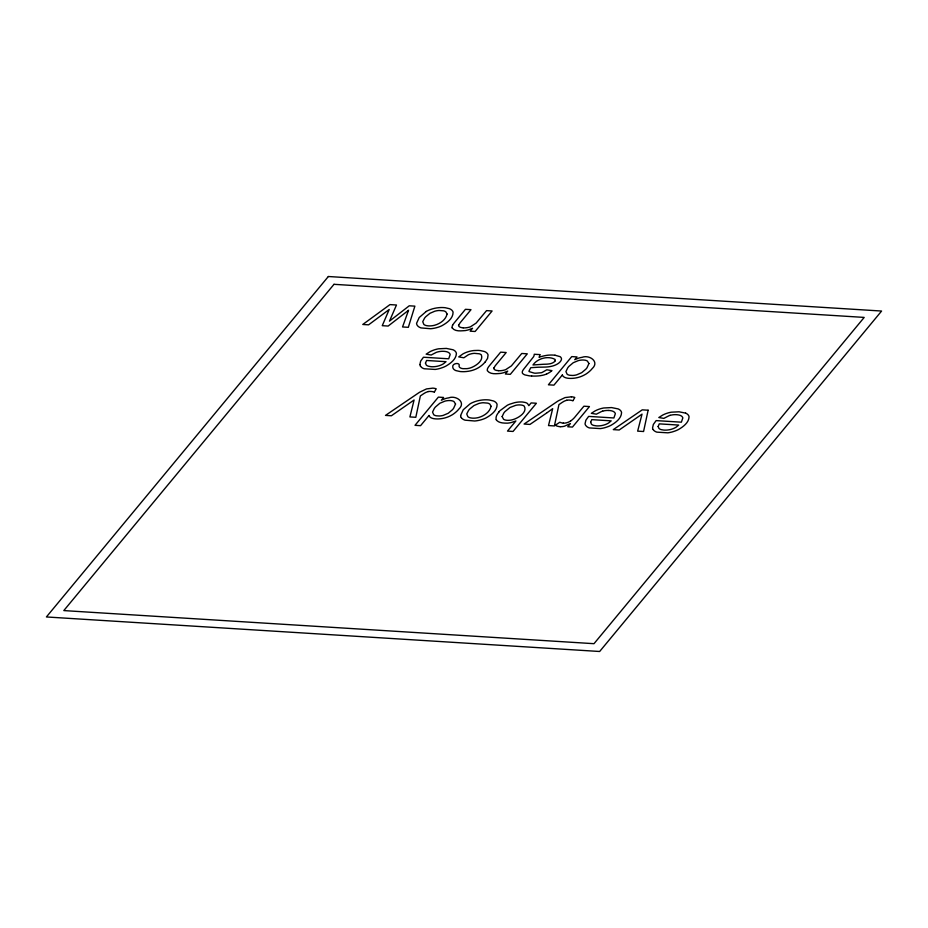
<?xml version="1.0" encoding="UTF-8"?>
<svg xmlns="http://www.w3.org/2000/svg" width="928" height="928" viewBox="0 0 928 928"><rect width="100%" height="100%" fill="white"/><g stroke="black" fill="none" stroke-linecap="round" stroke-linejoin="round"><path stroke-width="1.39" d="M460.59 415.547L463.234 409.77L470.241 403.726A15.799 7.714 -14.9 0 1 478.674 400.583A18.792 9.164 -14.9 0 1 487.641 399.852A23.003 11.217 -14.9 0 1 489.3 399.991L493.325 400.919A15.834 7.726 -14.9 0 1 495.981 402.566L496.561 403.274A15.196 7.412 -14.9 0 1 497.083 404.469C497.199 410.814 490.831 415.28 485.808 418.029A14.906 7.273 -14.9 0 1 482.316 419.433L481.551 419.676A16.913 8.248 -14.9 0 1 474.672 420.999L465.067 420.175A16.101 7.853 -14.9 0 1 461.854 418.319L461.274 417.612M458.85 325.044L459.685 323.431A31.111 15.173 -14.9 0 1 460.787 322.004L471.006 309.662L465.45 309.314L454.163 322.956A49.718 24.256 -14.9 0 0 453.305 324.104L452.586 325.229M494.056 367.894L494.891 366.282A31.111 15.173 -14.9 0 1 495.981 364.855L506.201 352.512L500.644 352.164L489.369 365.806A49.718 24.256 -14.9 0 0 488.499 366.943L487.792 368.08A12.714 6.206 -14.9 0 0 487.374 370.748C490.228 374.657 496.306 373.706 500.47 373.427A12.76 6.229 -14.9 0 0 503.742 372.673L507.732 371.119L505.331 374.019L510.33 374.332L527.313 353.823L521.756 353.475L511.351 365.934L505.609 369.692A10.44 5.092 -14.9 0 1 499.206 370.748A12.11 5.904 -14.9 0 1 498.313 370.713M434.432 391.999L436.206 388.797A14.164 6.914 -14.9 0 0 432.877 388.136L426.509 388.925L419.978 392.045A70.331 34.313 -14.9 0 0 418.702 392.834L385.503 415.396L391.372 415.767L414.085 400.014L409.909 416.927L415.814 417.298L420.349 395.954L423.168 394.04A47.444 23.142 -14.9 0 1 423.968 393.518L425.407 392.66A5.974 2.912 -14.9 0 1 428.156 391.686M573.028 400.641L574.792 397.451A14.164 6.914 -14.9 0 0 571.462 396.79M485.274 361.908L487.571 358.394L488.058 355.041A15.196 7.412 -14.9 0 0 487.56 353.846L487.003 353.139A15.463 7.552 -14.9 0 0 484.393 351.503L480.402 350.587A22.864 11.148 -14.9 0 0 478.071 350.401L473.976 350.529A15.138 7.389 -14.9 0 0 467.886 351.805A14.72 7.18 -14.9 0 0 462.91 353.939L458.734 356.909L463.872 357.779L468.246 354.832A8.05 3.932 -14.9 0 1 469.858 354.206A9.176 4.478 -14.9 0 1 474.417 353.348L479.266 353.788A9.605 4.686 -14.9 0 1 481.354 354.925C483.755 360.83 475.484 366.142 470.566 367.871A9.767 4.768 -14.9 0 1 466.865 368.648L462.991 368.671A8.34 4.072 -14.9 0 1 459.047 366.212C460.903 362.001 451.669 362.999 452.783 367.175A13.259 6.473 -14.9 0 0 455.903 370.608L460.044 371.525A22.608 11.032 -14.9 0 0 461.332 371.629A18.827 9.187 -14.9 0 0 470.264 370.91A14.256 6.948 -14.9 0 0 477.769 368.103L478.732 367.546A26.819 13.085 -14.9 0 0 485.193 361.897M429.003 415.477L420.558 425.674L415.002 425.326L438.364 397.126L443.63 397.462L441.345 400.223L444.976 398.727A11.113 5.417 -14.9 0 1 448.676 397.868C455.88 395.003 466.529 402.218 458.768 409.167A27.33 13.328 -14.9 0 1 452.586 414.596L451.124 415.419A14.709 7.18 -14.9 0 1 444.408 418.064A15.892 7.749 -14.9 0 1 435.487 418.864A12.957 6.322 -14.9 0 1 431.091 417.797A13.131 6.403 -14.9 0 1 428.98 415.489M562.391 374.947L553.946 385.143L548.39 384.795L571.752 356.596L577.03 356.932L574.745 359.693L578.364 358.196A11.113 5.417 -14.9 0 1 582.065 357.338C589.268 354.473 599.917 361.688 592.157 368.636A27.33 13.328 -14.9 0 1 585.986 374.065L584.512 374.889A14.709 7.18 -14.9 0 1 577.796 377.534A15.892 7.749 -14.9 0 1 568.887 378.334A12.957 6.322 -14.9 0 1 564.479 377.267A13.131 6.403 -14.9 0 1 562.368 374.958M407.891 310.776L408.564 310.242L402.543 326.958L408.332 327.317L414.874 306.147L409.248 305.799L389.47 321.158L396.476 305.01L389.969 304.604L362.778 324.475L368.59 324.835L389.215 309.488L382.255 325.682L388.159 326.053L407.392 311.182M547.253 412.6L552.682 408.668L548.506 425.569L554.41 425.94L558.934 404.608L561.765 402.682A47.444 23.142 -14.9 0 1 562.554 402.172L564.004 401.302A5.974 2.912 -14.9 0 1 566.741 400.328M546.859 412.867L529.969 424.421L524.088 424.05L557.287 401.488A70.331 34.313 -14.9 0 1 558.563 400.699L565.106 397.578L571.451 396.813M555.257 425.279L559.851 422.217A10.475 5.116 -14.9 0 0 563.366 423.11M426.23 311.472L419.224 317.515L416.579 323.292A16.089 7.853 -14.9 0 0 417.264 325.345L417.844 326.064A16.101 7.853 -14.9 0 0 421.057 327.92L430.662 328.732A16.913 8.248 -14.9 0 0 437.54 327.41L438.294 327.178A14.906 7.273 -14.9 0 0 441.798 325.774C446.82 323.025 453.189 318.559 453.073 312.214A15.196 7.412 -14.9 0 0 452.539 311.019L451.971 310.312A15.834 7.726 -14.9 0 0 449.314 308.664L445.289 307.736A23.003 11.217 -14.9 0 0 443.63 307.586A18.792 9.164 -14.9 0 0 434.664 308.316A15.799 7.714 -14.9 0 0 426.219 311.46M539.806 354.6L534.25 354.252A15.904 7.76 -14.9 0 1 533.496 356.862L524.192 368.555A48.047 23.444 -14.9 0 0 523.369 369.622L522.766 370.562A10.51 5.127 -14.9 0 0 522.452 373.184A7.285 3.561 -14.9 0 0 522.974 373.775L523.763 374.344A15.358 7.494 -14.9 0 0 525.155 374.97L529.134 375.805A35.867 17.493 -14.9 0 0 531.605 376.026M555.002 355.215L560.048 356.642A10.104 4.93 -14.9 0 1 560.779 357.268L561.254 357.976A9.709 4.733 -14.9 0 1 561.231 360.11L560.744 361.004A12.516 6.113 -14.9 0 1 560.118 361.816A10.405 5.081 -14.9 0 1 556.916 364.286A10.707 5.22 -14.9 0 1 552.346 366.084A16.124 7.865 -14.9 0 1 547.323 366.943L547.079 366.966A35.786 17.458 -14.9 0 1 544.307 367.094L541.848 367.152A124.236 60.61 -14.9 0 0 538.426 367.21L530.746 367.697L528.937 371.212A4.199 2.042 -14.9 0 0 529.192 371.606L534.226 373.126A24.012 11.716 -14.9 0 0 535.734 373.207L541.094 372.754A5.754 2.807 -14.9 0 0 542.091 372.464L546.812 369.785L551.94 370.643A16.252 7.923 -14.9 0 1 546.58 374.054M685.63 413.122L679.052 411.8L671.338 412.183A14.767 7.204 -14.9 0 0 668.682 412.763A15.347 7.494 -14.9 0 0 662.557 415.152L658.822 417.542L663.845 418.389L668.984 415.744A8.99 4.385 -14.9 0 1 670.167 415.361M653.15 429.56L654.054 430.604A15.73 7.679 -14.9 0 0 656.862 432.146L667.835 432.819A16.112 7.853 -14.9 0 0 672.916 431.74L675.433 430.882A16.205 7.911 -14.9 0 0 678.623 429.444C683.217 426.729 688.82 422.704 689.063 416.881A15.788 7.702 -14.9 0 0 688.657 415.64A16.194 7.9 -14.9 0 0 688.147 414.897A15.788 7.702 -14.9 0 0 685.653 413.134M420.488 366.177L421.382 367.221A15.73 7.679 -14.9 0 0 424.189 368.764L435.174 369.437A16.112 7.853 -14.9 0 0 440.255 368.358L442.772 367.5A16.205 7.911 -14.9 0 0 445.962 366.073C450.556 363.347 456.147 359.322 456.39 353.51A15.788 7.702 -14.9 0 0 455.984 352.269A16.194 7.9 -14.9 0 0 455.486 351.515A15.788 7.702 -14.9 0 0 452.98 349.752L446.38 348.418L438.666 348.8A14.767 7.204 -14.9 0 0 436.009 349.38A15.347 7.494 -14.9 0 0 429.884 351.77L426.149 354.16L431.172 355.018L436.322 352.362A8.99 4.385 -14.9 0 1 437.494 351.99A10.637 5.185 -14.9 0 1 443.445 351.318A14.5 7.076 -14.9 0 1 444.906 351.41L446.298 351.642A11.101 5.417 -14.9 0 1 449.268 353.069L449.674 353.522A10.788 5.266 -14.9 0 1 450.15 354.589L448.7 358.8L423.458 357.234L420.674 361.073L419.885 364.542M452.203 327.886C454.975 331.83 461.146 330.832 465.276 330.577A12.76 6.229 -14.9 0 0 468.536 329.823L472.526 328.268L470.125 331.168L475.124 331.482L492.107 310.973L486.55 310.625L476.145 323.083L470.415 326.842A10.44 5.092 -14.9 0 1 464 327.897A12.11 5.904 -14.9 0 1 463.118 327.862M653.15 429.56A15.834 7.726 -14.9 0 1 652.558 427.924L653.347 424.456L656.131 420.604L681.372 422.182L682.822 417.971A10.788 5.266 -14.9 0 0 682.335 416.904L681.929 416.452A11.101 5.417 -14.9 0 0 678.971 415.025L677.579 414.793A14.5 7.076 -14.9 0 0 676.129 414.677A10.637 5.185 -14.9 0 0 670.155 415.338M608.64 410.454A14.5 7.076 -14.9 0 1 610.09 410.57L611.482 410.814A11.101 5.417 -14.9 0 1 614.44 412.229L614.846 412.693A10.788 5.266 -14.9 0 1 615.334 413.749L613.884 417.971L588.642 416.394L585.858 420.245L585.058 423.713A15.834 7.726 -14.9 0 0 585.661 425.349L586.566 426.393A15.73 7.679 -14.9 0 0 589.373 427.924L600.346 428.597A16.112 7.853 -14.9 0 0 605.427 427.53L607.944 426.671A16.205 7.911 -14.9 0 0 611.134 425.233C615.728 422.518 621.331 418.493 621.563 412.67A15.788 7.702 -14.9 0 0 621.168 411.429A16.194 7.9 -14.9 0 0 620.658 410.686A15.788 7.702 -14.9 0 0 618.164 408.923L611.564 407.578L603.85 407.972A14.767 7.204 -14.9 0 0 601.182 408.552A15.347 7.494 -14.9 0 0 595.068 410.93L591.333 413.331L596.344 414.178L601.495 411.533A8.99 4.385 -14.9 0 1 602.678 411.15M602.666 411.127A10.637 5.185 -14.9 0 1 608.617 410.478M560.222 426.671A7.389 3.608 -14.9 0 0 564.433 426.207L570.418 423.551L567.739 426.776L572.46 427.066L589.454 406.557L583.898 406.209L575.058 416.881A25.59 12.482 -14.9 0 1 570.824 420.86M560.187 426.706A13.908 6.786 -14.9 0 1 555.304 425.256M570.743 420.836A6.6 3.213 -14.9 0 1 563.308 423.191M566.811 400.154A11.206 5.464 -14.9 0 1 572.831 400.768M496.283 419.711A15.231 7.436 -14.9 0 0 504.484 423.098L507.222 423.168A12.238 5.974 -14.9 0 0 511.514 422.472L515.898 420.952L507.488 431.102L513.045 431.45L536.396 403.251L531.118 402.926L528.856 405.664L527.545 403.599A11.426 5.568 -14.9 0 0 525.352 402.52L522.882 402.056A16.449 8.027 -14.9 0 0 520.678 401.952L519.924 401.963A14.662 7.157 -14.9 0 0 514.518 402.694L509.669 404.214A16.02 7.818 -14.9 0 0 507.28 405.281L499.89 410.744A35.322 17.226 -14.9 0 0 498.765 412.009M496.225 419.711A22.318 10.892 -14.9 0 1 498.974 412.032M461.32 417.67A16.101 7.853 -14.9 0 1 460.636 415.605M428.226 391.5A11.206 5.464 -14.9 0 1 434.234 392.126M452.168 327.897A12.714 6.206 -14.9 0 1 452.62 325.229M463.188 327.746A7.436 3.631 -14.9 0 1 458.536 325.113M420.546 366.258A15.73 7.679 -14.9 0 1 419.955 364.623M498.394 370.597A7.436 3.631 -14.9 0 1 493.742 367.964M555.037 361.05A5.696 2.784 -14.9 0 1 549.04 363.938L547.288 364.124A45.484 22.191 -14.9 0 1 543.611 364.263L532.985 364.959C537.579 358.324 548.135 355.528 555.06 359.403A5.278 2.575 -14.9 0 1 554.898 361.05M539.852 354.6A12.308 5.997 -14.9 0 1 539.04 357.257A23.502 11.472 -14.9 0 1 547.346 355.262A21.274 10.382 -14.9 0 1 554.979 355.238M546.534 374.019A11.159 5.452 -14.9 0 1 542.567 375.272L540.282 375.701A25.868 12.621 -14.9 0 1 531.651 375.979M447.041 314.012C445.927 319.696 440.232 323.594 434.954 325.148A10.208 4.976 -14.9 0 1 430.627 325.879L429.56 325.914A12.818 6.252 -14.9 0 1 427.97 325.832L426.578 325.635A10.162 4.953 -14.9 0 1 423.864 324.452L422.739 321.714L424.548 318.153A30.821 15.034 -14.9 0 1 425.755 316.738L429.954 313.293L434.791 311.228A10.115 4.942 -14.9 0 1 439.106 310.486L443.596 310.834A10.127 4.942 -14.9 0 1 445.904 311.924L447.041 314.012M491.051 406.267C489.938 411.951 484.254 415.848 478.964 417.403A10.208 4.976 -14.9 0 1 474.637 418.145L473.57 418.168A12.818 6.252 -14.9 0 1 471.992 418.099L470.589 417.89A10.162 4.953 -14.9 0 1 467.874 416.707L466.749 413.969L468.559 410.408A30.821 15.034 -14.9 0 1 469.765 408.993L473.964 405.559L478.802 403.494A10.115 4.942 -14.9 0 1 483.117 402.74L487.606 403.1A10.127 4.942 -14.9 0 1 489.914 404.179L491.051 406.267M425.465 363.161L426.3 365.064A10.336 5.034 -14.9 0 0 428.539 366.247L430.894 366.676A14.581 7.111 -14.9 0 0 432.46 366.757L433.979 366.711A11.02 5.371 -14.9 0 0 440.058 365.435A10.301 5.023 -14.9 0 0 443.596 363.695L446.02 361.688L426.578 360.482L425.465 363.161M455.544 404.04L453.583 408.355A33.976 16.576 -14.9 0 1 452.365 409.793L448.27 413.238L443.236 415.384A9.048 4.408 -14.9 0 1 439.269 415.988L436.45 415.814A9.338 4.559 -14.9 0 1 433.747 414.758L432.541 412.113L434.327 408.401A34.452 16.808 -14.9 0 1 435.499 406.94L439.872 403.239L444.93 401.14A9.222 4.501 -14.9 0 1 448.874 400.548L449.349 400.548A10.568 5.15 -14.9 0 1 450.764 400.606L451.205 400.664A9.199 4.489 -14.9 0 1 453.989 401.592L455.544 404.04M588.932 363.509L586.983 367.824A33.976 16.576 -14.9 0 1 585.754 369.263L581.67 372.696L576.624 374.854A9.048 4.408 -14.9 0 1 572.669 375.457L569.838 375.283A9.338 4.559 -14.9 0 1 567.136 374.228L565.929 371.583L567.716 367.871A34.452 16.808 -14.9 0 1 568.887 366.409L573.26 362.709L578.318 360.609A9.222 4.501 -14.9 0 1 582.262 360.018L582.749 360.006A10.568 5.15 -14.9 0 1 584.153 360.076L584.594 360.122A9.199 4.489 -14.9 0 1 587.378 361.05L588.932 363.509M590.649 422.321L591.484 424.224A10.336 5.034 -14.9 0 0 593.711 425.418L596.078 425.836A14.581 7.111 -14.9 0 0 597.644 425.917L599.163 425.882A11.02 5.371 -14.9 0 0 605.23 424.606A10.301 5.023 -14.9 0 0 608.768 422.866L611.192 420.86L591.751 419.642L590.649 422.321M658.138 426.544L658.973 428.434A10.336 5.034 -14.9 0 0 661.2 429.629L663.566 430.047A14.581 7.111 -14.9 0 0 665.132 430.128L666.652 430.093A11.02 5.371 -14.9 0 0 672.719 428.817A10.301 5.023 -14.9 0 0 676.257 427.077L678.693 425.07L659.251 423.864L658.138 426.544M502.141 416.579L503.591 419.305A8.978 4.373 -14.9 0 0 505.934 420.152L506.352 420.222A10.254 5 -14.9 0 0 507.72 420.326L508.196 420.326A9.141 4.454 -14.9 0 0 511.688 419.932C517.267 418.795 528.055 412.531 524.169 406.058A8.92 4.35 -14.9 0 0 522.313 405.234L521.339 405.049A10.834 5.29 -14.9 0 0 519.773 404.921L519.286 404.91A9.141 4.454 -14.9 0 0 515.806 405.304L509.994 407.485L504.96 411.591A32.561 15.88 -14.9 0 0 503.811 413.018L502.141 416.579M648.138 410.222L643.568 431.508L637.652 431.137L642.025 414.143L619.196 429.989L613.292 429.618L642.246 409.851L648.138 410.222M328.35 276.509L46.4 616.958L599.65 651.491L881.6 311.042L328.35 276.509M333.999 284.316L63.8 610.589L594.001 643.684L864.2 317.411L333.999 284.316"/></g></svg>
